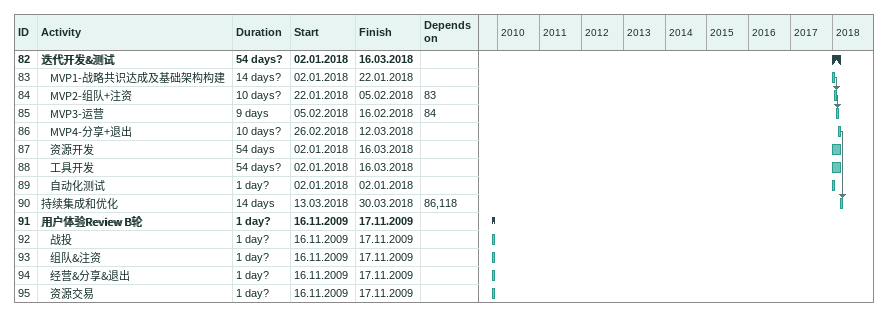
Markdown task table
| ID | Level | Task | Duration | Start | Finish | Predecessors |
|---|---|---|---|---|---|---|
| 82 | 1 | **迭代开发&测试** | 54d? | 2018-01-02 | 2018-03-16 |  |
| 83 | 2 | MVP1-战略共识达成及基础架构构建 | 14d? | 2018-01-02 | 2018-01-22 |  |
| 84 | 2 | MVP2-组队+注资 | 10d? | 2018-01-22 | 2018-02-05 | 83 |
| 85 | 2 | MVP3-运营 | 9d | 2018-02-05 | 2018-02-16 | 84 |
| 86 | 2 | MVP4-分享+退出 | 10d? | 2018-02-26 | 2018-03-12 |  |
| 87 | 2 | 资源开发 | 54d | 2018-01-02 | 2018-03-16 |  |
| 88 | 2 | 工具开发 | 54d? | 2018-01-02 | 2018-03-16 |  |
| 89 | 2 | 自动化测试 | 1d? | 2018-01-02 | 2018-01-02 |  |
| 90 | 1 | 持续集成和优化 | 14d | 2018-03-13 | 2018-03-30 | 86, 118 |
| 91 | 1 | **用户体验Review B轮** | 1d? | 2009-11-16 | 2009-11-17 |  |
| 92 | 2 | 战投 | 1d? | 2009-11-16 | 2009-11-17 |  |
| 93 | 2 | 组队&注资 | 1d? | 2009-11-16 | 2009-11-17 |  |
| 94 | 2 | 经营&分享&退出 | 1d? | 2009-11-16 | 2009-11-17 |  |
| 95 | 2 | 资源交易 | 1d? | 2009-11-16 | 2009-11-17 |  |
